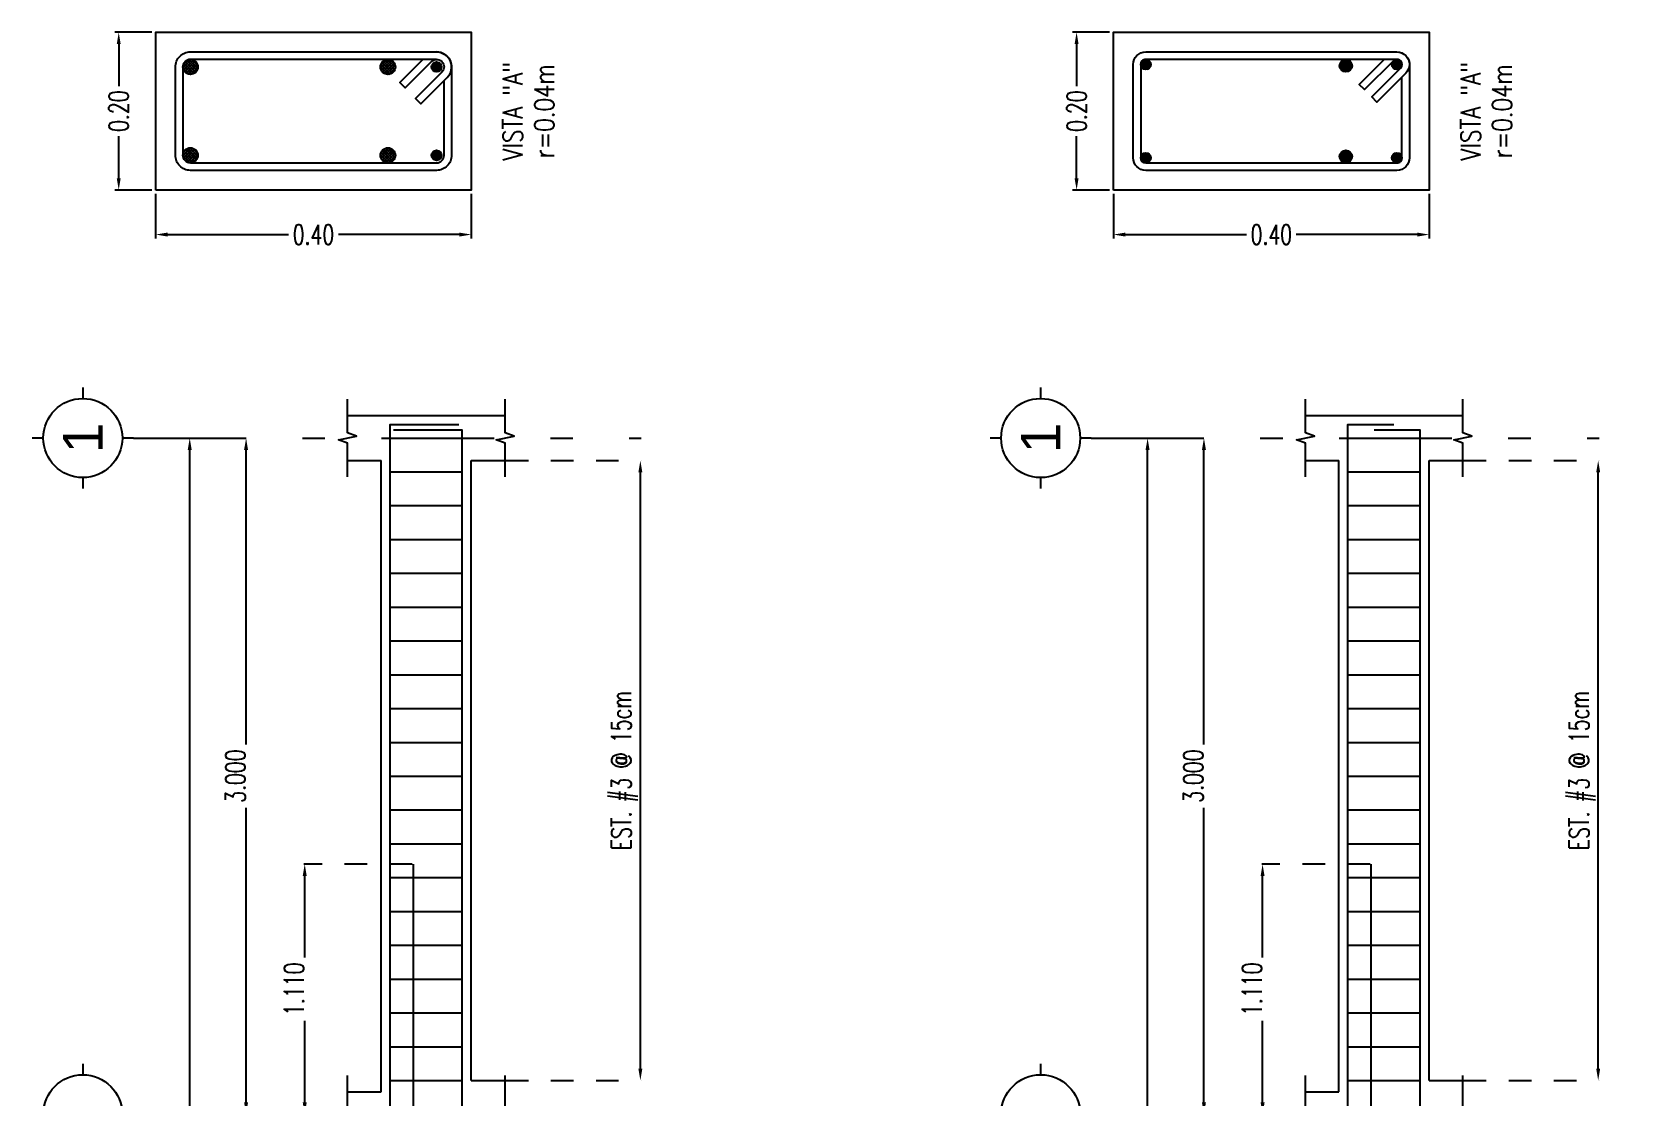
# Model space of a CAD drawing. Header units: metres. Extents: x 30.8 to 55.1, y -0.5 to 10.8.
# Drawn here: x 47.63 to 54.79, y 6.08 to 10.8 of the extents above; entities that cross this region are included whole.
import ezdxf
from ezdxf.enums import TextEntityAlignment as Align

# ---------------------------------------------------------------- set-up
doc = ezdxf.new("R2010")
doc.units = ezdxf.units.M
doc.header["$MEASUREMENT"] = 0
doc.linetypes.add('DASHDOT', pattern=[1, 0.5, -0.25, 0, -0.25])
doc.linetypes.add('HIDDEN', pattern=[0.375, 0.25, -0.125])
for name, color, linetype in [('EJE SIM', 1, 'Continuous'), ('Ejes', 1, 'DASHDOT'), ('Estribo', 6, 'Continuous'), ('GEOMETRY_CONTOURS', 3, 'Continuous'), ('LONGITUDINAL_REINFORCEMENT', 1, 'Continuous'), ('TEXTO', 7, 'Continuous'), ('TRANSVERSAL_REINFORCEMENT', 6, 'Continuous'), ('Varilla', 1, 'Continuous'), ('VIGA', 3, 'Continuous')]:
    doc.layers.add(name, color=color, linetype=linetype)
doc.styles.add('arial', font='arial.ttf')
doc.styles.add('romans', font='romans.shx', dxfattribs={"width": 0.7})
doc.dimstyles.new('1-10', dxfattribs={"dimtxt": 0.25, "dimasz": 0.15, "dimexe": 0.05, "dimexo": 0.05, "dimgap": 0.05, "dimtad": 0, "dimlfac": 0.1, "dimzin": 1, "dimdsep": 46, "dimtxsty": 'romans', "dimcen": 0.15, "dimclrd": 1, "dimclre": 8, "dimclrt": 256, "dimazin": 0, "dimtfac": 1, "dimtmove": 1, "dimatfit": 2, "dimfxl": 0.05, "dimarcsym": 0})
doc.dimstyles.new('100-35', dxfattribs={"dimtxt": 0.25, "dimasz": 0.15, "dimexe": 0.01, "dimexo": 0.01, "dimgap": 0.01, "dimtad": 0, "dimdec": 3, "dimlfac": 0.35, "dimzin": 1, "dimdsep": 46, "dimtxsty": 'romans', "dimcen": 2.5, "dimclrd": 1, "dimclre": 8, "dimclrt": 7, "dimadec": 0, "dimazin": 0, "dimtfac": 1, "dimtdec": 3, "dimtmove": 1, "dimatfit": 1, "dimfxl": 1, "dimtfill": 1, "dimarcsym": 0})

# ---------------------------------------------------------------- blocks, each defined once
blk = doc.blocks.new('Eje')
at = {"layer": 'EJE SIM', "color": 5, "lineweight": -3}
for p, q in [((0, 0.501), (0, 0.641)), ((-0.501, 0), (-0.641, 0)), ((0.641, 0), (0.501, 0)), ((0, -0.641), (0, -0.501))]:
    blk.add_line(p, q, dxfattribs=at)
at = {"layer": 'EJE SIM', "color": 1, "lineweight": -3}
blk.add_circle((0, 0), 0.501, dxfattribs=at)
blk = doc.blocks.new('*D42')
at = {"color": 1, "linetype": 'ByBlock', "lineweight": -2, "ltscale": 0.35, "transparency": 16777216}
blk.add_line((48.333, 0.0525), (48.333, 8.9475), dxfattribs=at)
at = {"color": 1, "linetype": 'ByBlock', "ltscale": 0.35, "transparency": 16777216}
for points in [[(48.3242, 8.9475), (48.3417, 8.9475), (48.333, 9)], [(48.3242, 0.0525), (48.3417, 0.0525), (48.333, 0)]]:
    blk.add_solid(points, dxfattribs=at)
at = {"color": 7, "linetype": 'ByBlock', "lineweight": 18, "ltscale": 0.35, "transparency": 16777216, "insert": (48.2857, 4.5), "char_height": 0.0875, "attachment_point": 5, "rotation": 90, "style": 'romans', "bg_fill": 3, "box_fill_scale": 1.25, "bg_fill_color": 256, "bg_fill_true_color": 13158600, "bg_fill_transparency": 0}
blk.add_mtext('9.000', dxfattribs=at)
blk = doc.blocks.new('*D45')
at = {"color": 8, "linetype": 'HIDDEN', "lineweight": -2, "ltscale": 0.35, "transparency": 16777216}
for p, q in [((49.7354, 8.9), (50.3354, 8.9)), ((49.7354, 6.15), (50.3354, 6.15))]:
    blk.add_line(p, q, dxfattribs=at)
at = {"color": 1, "linetype": 'ByBlock', "lineweight": -2, "ltscale": 0.35, "transparency": 16777216}
blk.add_line((50.3319, 6.2025), (50.3319, 8.8475), dxfattribs=at)
at = {"color": 1, "linetype": 'ByBlock', "ltscale": 0.35, "transparency": 16777216}
for points in [[(50.3231, 8.8475), (50.3406, 8.8475), (50.3319, 8.9)], [(50.3231, 6.2025), (50.3406, 6.2025), (50.3319, 6.15)]]:
    blk.add_solid(points, dxfattribs=at)
at = {"color": 7, "linetype": 'ByBlock', "lineweight": 18, "ltscale": 0.35, "transparency": 16777216, "insert": (50.2617, 7.525), "char_height": 0.0875, "attachment_point": 5, "rotation": 90, "style": 'romans', "bg_fill": 3, "box_fill_scale": 1.25, "bg_fill_color": 256, "bg_fill_true_color": 13158600, "bg_fill_transparency": 0}
blk.add_mtext('EST. #3 @ 15cm', dxfattribs=at)
blk = doc.blocks.new('*D46')
at = {"color": 1, "linetype": 'ByBlock', "lineweight": -2, "ltscale": 0.35, "transparency": 16777216}
blk.add_line((48.583, 6.0525), (48.583, 8.9475), dxfattribs=at)
at = {"color": 1, "linetype": 'ByBlock', "ltscale": 0.35, "transparency": 16777216}
for points in [[(48.5742, 8.9475), (48.5917, 8.9475), (48.583, 9)], [(48.5742, 6.0525), (48.5917, 6.0525), (48.583, 6)]]:
    blk.add_solid(points, dxfattribs=at)
at = {"color": 7, "linetype": 'ByBlock', "lineweight": 18, "ltscale": 0.35, "transparency": 16777216, "insert": (48.5357, 7.5), "char_height": 0.0875, "attachment_point": 5, "rotation": 90, "style": 'romans', "bg_fill": 3, "box_fill_scale": 1.25, "bg_fill_color": 256, "bg_fill_true_color": 13158600, "bg_fill_transparency": 0}
blk.add_mtext('3.000', dxfattribs=at)
blk = doc.blocks.new('*D36')
at = {"color": 8, "linetype": 'HIDDEN', "lineweight": -2, "ltscale": 0.35, "transparency": 16777216}
for p, q in [((49.32, 7.11), (48.8396, 7.11)), ((49.32, 6), (48.8396, 6))]:
    blk.add_line(p, q, dxfattribs=at)
at = {"color": 1, "linetype": 'ByBlock', "lineweight": -2, "ltscale": 0.35, "transparency": 16777216}
blk.add_line((48.8431, 6.0525), (48.8431, 7.0575), dxfattribs=at)
at = {"color": 1, "linetype": 'ByBlock', "ltscale": 0.35, "transparency": 16777216}
for points in [[(48.8344, 7.0575), (48.8519, 7.0575), (48.8431, 7.11)], [(48.8344, 6.0525), (48.8519, 6.0525), (48.8431, 6)]]:
    blk.add_solid(points, dxfattribs=at)
at = {"color": 7, "linetype": 'ByBlock', "lineweight": 18, "ltscale": 0.35, "transparency": 16777216, "insert": (48.7959, 6.555), "char_height": 0.0875, "attachment_point": 5, "rotation": 90, "style": 'romans', "bg_fill": 3, "box_fill_scale": 1.25, "bg_fill_color": 256, "bg_fill_true_color": 13158600, "bg_fill_transparency": 0}
blk.add_mtext('1.110', dxfattribs=at)
blk = doc.blocks.new('*U7')
at = {"layer": 'Varilla', "ltscale": 0.0125}
h = blk.add_hatch(dxfattribs=at)
h.set_pattern_fill('ANSI37', color=256, scale=0.0008)
h.set_pattern_definition([(45, (-21.6136792, -22.9409673), (-0.00179605122, 0.00179605122), []), (135, (-21.6136792, -22.9409673), (-0.00179605122, -0.00179605122), [])])
edge = h.paths.add_edge_path()
edge.add_arc((0, 0), 0.00952, 0, 360)
blk.add_circle((0, 0), 0.00952, dxfattribs=at)
blk = doc.blocks.new('*U35')
at = {"layer": 'Estribo', "ltscale": 0.025, "elevation": 0}
blk.add_lwpolyline([(0.025, 0.3565, -0.414214), (0.0441, 0.3755), (0.1562, 0.3755, -0.414214), (0.1753, 0.3565), (0.1753, 0.0441, -0.414214), (0.1562, 0.025), (0.0441, 0.025, -0.414214), (0.025, 0.0441)], format="xyb", close=True, dxfattribs=at)
for points in [[(0.1657, 0.0441), (0.1657, 0.3565, 0.414279), (0.1562, 0.366), (0.0441, 0.366, 0.414125), (0.0346, 0.3565), (0.0345, 0.0441, 0.414237), (0.0441, 0.0345), (0.1388, 0.0345)], [(0.1657, 0.0615), (0.1364, 0.0908), (0.1296, 0.0841), (0.1628, 0.0509, -0.999779), (0.1496, 0.0372), (0.1161, 0.0706), (0.1094, 0.0639), (0.1427, 0.0306, 0.668179), (0.1753, 0.0441)]]:
    blk.add_lwpolyline(points, format="xyb", dxfattribs=at)
at = {"layer": 'VIGA', "linetype": 'Continuous', "ltscale": 0.025}
blk.add_lwpolyline([(0, 0.4005), (0.2003, 0.4005), (0.2003, 0), (0, 0)], close=True, dxfattribs=at)
blk = doc.blocks.new('*D40')
at = {"color": 8, "linetype": 'HIDDEN', "lineweight": -2, "transparency": 16777216}
for p, q in [((48.1819, 10.0825), (48.1819, 9.885)), ((49.5819, 10.0825), (49.5819, 9.885))]:
    blk.add_line(p, q, dxfattribs=at)
at = {"color": 1, "linetype": 'ByBlock', "lineweight": -2, "transparency": 16777216}
for p, q in [((48.2344, 9.9025), (48.771, 9.9025)), ((49.5294, 9.9025), (48.9927, 9.9025))]:
    blk.add_line(p, q, dxfattribs=at)
at = {"color": 1, "linetype": 'ByBlock', "transparency": 16777216}
for points in [[(48.2344, 9.9112), (48.2344, 9.8937), (48.1819, 9.9025)], [(49.5294, 9.9112), (49.5294, 9.8937), (49.5819, 9.9025)]]:
    blk.add_solid(points, dxfattribs=at)
at = {"linetype": 'ByBlock', "transparency": 16777216, "insert": (48.8819, 9.9025), "char_height": 0.0875, "attachment_point": 5, "style": 'romans'}
blk.add_mtext('0.40', dxfattribs=at)
blk = doc.blocks.new('*D41')
at = {"color": 8, "linetype": 'HIDDEN', "lineweight": -2, "transparency": 16777216}
for p, q in [((48.1644, 10.8), (48.0005, 10.8)), ((48.1644, 10.1), (48.0005, 10.1))]:
    blk.add_line(p, q, dxfattribs=at)
at = {"color": 1, "linetype": 'ByBlock', "lineweight": -2, "transparency": 16777216}
for p, q in [((48.018, 10.7475), (48.018, 10.5608)), ((48.018, 10.1525), (48.018, 10.3392))]:
    blk.add_line(p, q, dxfattribs=at)
at = {"color": 1, "linetype": 'ByBlock', "transparency": 16777216}
for points in [[(48.0093, 10.7475), (48.0268, 10.7475), (48.018, 10.8)], [(48.0093, 10.1525), (48.0268, 10.1525), (48.018, 10.1)]]:
    blk.add_solid(points, dxfattribs=at)
at = {"linetype": 'ByBlock', "transparency": 16777216, "insert": (48.018, 10.45), "char_height": 0.0875, "attachment_point": 5, "rotation": 90, "style": 'romans'}
blk.add_mtext('0.20', dxfattribs=at)
blk = doc.blocks.new('*U6')
at = {"layer": 'Varilla', "ltscale": 0.0125}
h = blk.add_hatch(dxfattribs=at)
h.set_pattern_fill('ANSI32', color=256, scale=0.00025, angle=90)
h.set_pattern_definition([(135, (-21.6136792, -23.070568), (-0.00168379802, -0.00168379802), []), (135, (-21.6136792, -23.0694454), (-0.00168379802, -0.00168379802), [])])
edge = h.paths.add_edge_path()
edge.add_arc((0, 0), 0.00635, 0, 360)
blk.add_circle((0, 0), 0.00635, dxfattribs=at)
blk = doc.blocks.new('*D56')
at = {"color": 1, "linetype": 'ByBlock', "lineweight": -2, "ltscale": 0.35, "transparency": 16777216}
blk.add_line((52.5819, 0.0525), (52.5819, 8.9475), dxfattribs=at)
at = {"color": 1, "linetype": 'ByBlock', "ltscale": 0.35, "transparency": 16777216}
for points in [[(52.5731, 8.9475), (52.5906, 8.9475), (52.5819, 9)], [(52.5731, 0.0525), (52.5906, 0.0525), (52.5819, 0)]]:
    blk.add_solid(points, dxfattribs=at)
at = {"color": 7, "linetype": 'ByBlock', "lineweight": 18, "ltscale": 0.35, "transparency": 16777216, "insert": (52.5346, 4.5), "char_height": 0.0875, "attachment_point": 5, "rotation": 90, "style": 'romans', "bg_fill": 3, "box_fill_scale": 1.25, "bg_fill_color": 256, "bg_fill_true_color": 13158600, "bg_fill_transparency": 0}
blk.add_mtext('9.000', dxfattribs=at)
blk = doc.blocks.new('*D59')
at = {"color": 8, "linetype": 'HIDDEN', "lineweight": -2, "ltscale": 0.35, "transparency": 16777216}
for p, q in [((53.9843, 8.9), (54.5843, 8.9)), ((53.9843, 6.15), (54.5843, 6.15))]:
    blk.add_line(p, q, dxfattribs=at)
at = {"color": 1, "linetype": 'ByBlock', "lineweight": -2, "ltscale": 0.35, "transparency": 16777216}
blk.add_line((54.5808, 6.2025), (54.5808, 8.8475), dxfattribs=at)
at = {"color": 1, "linetype": 'ByBlock', "ltscale": 0.35, "transparency": 16777216}
for points in [[(54.572, 8.8475), (54.5895, 8.8475), (54.5808, 8.9)], [(54.572, 6.2025), (54.5895, 6.2025), (54.5808, 6.15)]]:
    blk.add_solid(points, dxfattribs=at)
at = {"color": 7, "linetype": 'ByBlock', "lineweight": 18, "ltscale": 0.35, "transparency": 16777216, "insert": (54.5106, 7.525), "char_height": 0.0875, "attachment_point": 5, "rotation": 90, "style": 'romans', "bg_fill": 3, "box_fill_scale": 1.25, "bg_fill_color": 256, "bg_fill_true_color": 13158600, "bg_fill_transparency": 0}
blk.add_mtext('EST. #3 @ 15cm', dxfattribs=at)
blk = doc.blocks.new('*D60')
at = {"color": 1, "linetype": 'ByBlock', "lineweight": -2, "ltscale": 0.35, "transparency": 16777216}
blk.add_line((52.8319, 6.0525), (52.8319, 8.9475), dxfattribs=at)
at = {"color": 1, "linetype": 'ByBlock', "ltscale": 0.35, "transparency": 16777216}
for points in [[(52.8231, 8.9475), (52.8406, 8.9475), (52.8319, 9)], [(52.8231, 6.0525), (52.8406, 6.0525), (52.8319, 6)]]:
    blk.add_solid(points, dxfattribs=at)
at = {"color": 7, "linetype": 'ByBlock', "lineweight": 18, "ltscale": 0.35, "transparency": 16777216, "insert": (52.7846, 7.5), "char_height": 0.0875, "attachment_point": 5, "rotation": 90, "style": 'romans', "bg_fill": 3, "box_fill_scale": 1.25, "bg_fill_color": 256, "bg_fill_true_color": 13158600, "bg_fill_transparency": 0}
blk.add_mtext('3.000', dxfattribs=at)
blk = doc.blocks.new('*D48')
at = {"color": 8, "linetype": 'HIDDEN', "lineweight": -2, "ltscale": 0.35, "transparency": 16777216}
for p, q in [((53.5689, 7.11), (53.0885, 7.11)), ((53.5689, 6), (53.0885, 6))]:
    blk.add_line(p, q, dxfattribs=at)
at = {"color": 1, "linetype": 'ByBlock', "lineweight": -2, "ltscale": 0.35, "transparency": 16777216}
blk.add_line((53.092, 6.0525), (53.092, 7.0575), dxfattribs=at)
at = {"color": 1, "linetype": 'ByBlock', "ltscale": 0.35, "transparency": 16777216}
for points in [[(53.0833, 7.0575), (53.1008, 7.0575), (53.092, 7.11)], [(53.0833, 6.0525), (53.1008, 6.0525), (53.092, 6)]]:
    blk.add_solid(points, dxfattribs=at)
at = {"color": 7, "linetype": 'ByBlock', "lineweight": 18, "ltscale": 0.35, "transparency": 16777216, "insert": (53.0448, 6.555), "char_height": 0.0875, "attachment_point": 5, "rotation": 90, "style": 'romans', "bg_fill": 3, "box_fill_scale": 1.25, "bg_fill_color": 256, "bg_fill_true_color": 13158600, "bg_fill_transparency": 0}
blk.add_mtext('1.110', dxfattribs=at)
blk = doc.blocks.new('*U10')
at = {"layer": 'Estribo', "ltscale": 0.025, "elevation": 0}
blk.add_lwpolyline([(0.025, 0.3597, -0.414214), (0.0409, 0.3755), (0.1594, 0.3755, -0.414214), (0.1753, 0.3597), (0.1753, 0.0409, -0.414214), (0.1594, 0.025), (0.0409, 0.025, -0.414214), (0.025, 0.0409)], format="xyb", close=True, dxfattribs=at)
for points in [[(0.1657, 0.0409), (0.1657, 0.3597, 0.414279), (0.1594, 0.366), (0.0409, 0.366, 0.414125), (0.0346, 0.3596), (0.0345, 0.0409, 0.414237), (0.0409, 0.0345), (0.1433, 0.0345)], [(0.1753, 0.0409, -0.668193), (0.1482, 0.0297), (0.1117, 0.0662), (0.1184, 0.0729), (0.1548, 0.0364, 1.013301), (0.1638, 0.0454), (0.1274, 0.0819), (0.1341, 0.0886), (0.1657, 0.057)]]:
    blk.add_lwpolyline(points, format="xyb", dxfattribs=at)
at = {"layer": 'VIGA', "linetype": 'Continuous', "ltscale": 0.025}
blk.add_lwpolyline([(0, 0.4005), (0.2003, 0.4005), (0.2003, 0), (0, 0)], close=True, dxfattribs=at)
blk = doc.blocks.new('*D54')
at = {"color": 8, "linetype": 'HIDDEN', "lineweight": -2, "transparency": 16777216}
for p, q in [((52.4308, 10.0825), (52.4308, 9.885)), ((53.8308, 10.0825), (53.8308, 9.885))]:
    blk.add_line(p, q, dxfattribs=at)
at = {"color": 1, "linetype": 'ByBlock', "lineweight": -2, "transparency": 16777216}
for p, q in [((52.4833, 9.9025), (53.02, 9.9025)), ((53.7783, 9.9025), (53.2416, 9.9025))]:
    blk.add_line(p, q, dxfattribs=at)
at = {"color": 1, "linetype": 'ByBlock', "transparency": 16777216}
for points in [[(52.4833, 9.9112), (52.4833, 9.8937), (52.4308, 9.9025)], [(53.7783, 9.9112), (53.7783, 9.8937), (53.8308, 9.9025)]]:
    blk.add_solid(points, dxfattribs=at)
at = {"linetype": 'ByBlock', "transparency": 16777216, "insert": (53.1308, 9.9025), "char_height": 0.0875, "attachment_point": 5, "style": 'romans'}
blk.add_mtext('0.40', dxfattribs=at)
blk = doc.blocks.new('*D55')
at = {"color": 8, "linetype": 'HIDDEN', "lineweight": -2, "transparency": 16777216}
for p, q in [((52.4133, 10.8), (52.2495, 10.8)), ((52.4133, 10.1), (52.2495, 10.1))]:
    blk.add_line(p, q, dxfattribs=at)
at = {"color": 1, "linetype": 'ByBlock', "lineweight": -2, "transparency": 16777216}
for p, q in [((52.267, 10.7475), (52.267, 10.5608)), ((52.267, 10.1525), (52.267, 10.3392))]:
    blk.add_line(p, q, dxfattribs=at)
at = {"color": 1, "linetype": 'ByBlock', "transparency": 16777216}
for points in [[(52.2582, 10.7475), (52.2757, 10.7475), (52.267, 10.8)], [(52.2582, 10.1525), (52.2757, 10.1525), (52.267, 10.1)]]:
    blk.add_solid(points, dxfattribs=at)
at = {"linetype": 'ByBlock', "transparency": 16777216, "insert": (52.267, 10.45), "char_height": 0.0875, "attachment_point": 5, "rotation": 90, "style": 'romans'}
blk.add_mtext('0.20', dxfattribs=at)
blk = doc.blocks.new('*U61')
at = {"layer": 'Varilla', "ltscale": 0.0125}
h = blk.add_hatch(color=256, dxfattribs=at)
h.dxf.hatch_style = 1
edge = h.paths.add_edge_path()
edge.add_arc((0, 0), 0.00794, 0, 360)
blk.add_circle((0, 0), 0.00794, dxfattribs=at)

msp = doc.modelspace()

# ---------------------------------------------------------------- linework, layer by layer
at = {"layer": 'GEOMETRY_CONTOURS', "linetype": 'ByBlock'}
for p, q in [((49.0319, 9.1), (49.1819, 9.1)), ((49.1819, 9.1), (49.5819, 9.1)), ((49.5819, 9.1), (49.7319, 9.1)), ((53.2808, 9.1), (53.4308, 9.1)), ((53.4308, 9.1), (53.8308, 9.1)), ((53.8308, 9.1), (53.9808, 9.1)), ((49.0319, 8.9), (49.1819, 8.9)), ((49.1819, 6.1), (49.1819, 8.9)), ((49.5819, 6.15), (49.5819, 8.9)), ((53.2808, 8.9), (53.4308, 8.9)), ((53.4308, 6.1), (53.4308, 8.9)), ((53.8308, 6.15), (53.8308, 8.9)), ((49.0319, 6.1), (49.1819, 6.1)), ((49.5819, 6.15), (49.7319, 6.15)), ((53.2808, 6.1), (53.4308, 6.1)), ((53.8308, 6.15), (53.9808, 6.15))]:
    msp.add_line(p, q, dxfattribs=at)
at = {"layer": 'GEOMETRY_CONTOURS', "color": 8, "linetype": 'Continuous', "ltscale": 0.1}
for points in [[(49.033, 8.8275), (49.033, 8.9775), (48.993, 8.9925), (49.073, 9.0075), (49.033, 9.0225), (49.033, 9.1725)], [(53.2819, 8.8275), (53.2819, 8.9775), (53.2419, 8.9925), (53.3219, 9.0075), (53.2819, 9.0225), (53.2819, 9.1725)], [(49.033, 5.8275), (49.033, 5.9775), (48.993, 5.9925), (49.073, 6.0075), (49.033, 6.0225), (49.033, 6.1725)], [(49.7319, 5.8275), (49.7319, 5.9775), (49.6919, 5.9925), (49.7719, 6.0075), (49.7319, 6.0225), (49.7319, 6.1725)], [(53.2819, 5.8275), (53.2819, 5.9775), (53.2419, 5.9925), (53.3219, 6.0075), (53.2819, 6.0225), (53.2819, 6.1725)], [(53.9808, 5.8275), (53.9808, 5.9775), (53.9408, 5.9925), (54.0208, 6.0075), (53.9808, 6.0225), (53.9808, 6.1725)]]:
    msp.add_lwpolyline(points, dxfattribs=at)
at = {"layer": 'LONGITUDINAL_REINFORCEMENT', "linetype": 'ByBlock'}
msp.add_line((49.3235, 7.11), (49.3235, 3.95), dxfattribs=at)
at = {"layer": 'LONGITUDINAL_REINFORCEMENT', "color": 2, "linetype": 'ByBlock'}
msp.add_line((53.5724, 7.11), (53.5724, 3.95), dxfattribs=at)
at = {"layer": 'LONGITUDINAL_REINFORCEMENT', "linetype": 'Continuous', "ltscale": 0.1}
for points in [[(49.5267, -0.11), (49.2219, -0.11), (49.2219, 9.06), (49.5267, 9.06)], [(49.2371, -0.0846), (49.5419, -0.0846), (49.5419, 9.0346), (49.2371, 9.0346)]]:
    msp.add_lwpolyline(points, dxfattribs=at)
at = {"layer": 'LONGITUDINAL_REINFORCEMENT', "color": 5, "linetype": 'Continuous', "ltscale": 0.1}
for points in [[(53.674, -0.11), (53.4708, -0.11), (53.4708, 9.06), (53.674, 9.06)], [(53.5876, -0.0846), (53.7908, -0.0846), (53.7908, 9.0346), (53.5876, 9.0346)]]:
    msp.add_lwpolyline(points, dxfattribs=at)
at = {"layer": 'TRANSVERSAL_REINFORCEMENT', "linetype": 'Continuous', "ltscale": 0.1}
for p, q in [((49.2209, 8.85), (49.5429, 8.85)), ((53.4698, 8.85), (53.7918, 8.85)), ((49.2209, 8.7), (49.5429, 8.7)), ((53.4698, 8.7), (53.7918, 8.7)), ((49.2209, 8.55), (49.5429, 8.55)), ((53.4698, 8.55), (53.7918, 8.55)), ((49.2209, 8.4), (49.5429, 8.4)), ((53.4698, 8.4), (53.7918, 8.4)), ((49.2209, 8.25), (49.5429, 8.25)), ((53.4698, 8.25), (53.7918, 8.25)), ((49.2209, 8.1), (49.5429, 8.1)), ((53.4698, 8.1), (53.7918, 8.1)), ((49.2209, 7.95), (49.5429, 7.95)), ((53.4698, 7.95), (53.7918, 7.95)), ((49.2209, 7.8), (49.5429, 7.8)), ((53.4698, 7.8), (53.7918, 7.8)), ((49.2209, 7.65), (49.5429, 7.65)), ((53.4698, 7.65), (53.7918, 7.65)), ((49.2209, 7.5), (49.5429, 7.5)), ((53.4698, 7.5), (53.7918, 7.5)), ((49.2209, 7.35), (49.5429, 7.35)), ((53.4698, 7.35), (53.7918, 7.35)), ((49.2209, 7.2), (49.5429, 7.2)), ((53.4698, 7.2), (53.7918, 7.2)), ((49.2209, 7.05), (49.5429, 7.05)), ((53.4698, 7.05), (53.7918, 7.05)), ((49.2209, 6.9), (49.5429, 6.9)), ((53.4698, 6.9), (53.7918, 6.9)), ((49.2209, 6.75), (49.5429, 6.75)), ((53.4698, 6.75), (53.7918, 6.75)), ((49.2209, 6.6), (49.5429, 6.6)), ((53.4698, 6.6), (53.7918, 6.6)), ((49.2209, 6.45), (49.5429, 6.45)), ((53.4698, 6.45), (53.7918, 6.45)), ((49.2209, 6.3), (49.5429, 6.3)), ((53.4698, 6.3), (53.7918, 6.3)), ((49.2209, 6.15), (49.5429, 6.15)), ((53.4698, 6.15), (53.7918, 6.15))]:
    msp.add_line(p, q, dxfattribs=at)

# ---------------------------------------------------------------- block references
at = {"color": 0, "linetype": 'ByBlock', "ltscale": 0.025, "xscale": 3.495409763624971, "yscale": 3.495409763624971, "zscale": 3.495409763624971, "rotation": 89.99999999999999}
for name, p in [('*U35', (49.5819, 10.1)), ('*U10', (53.8308, 10.1))]:
    msp.add_blockref(name, p, dxfattribs=at)
at = {"ltscale": 0.025, "xscale": 3.499999999999999, "yscale": 3.499999999999999, "zscale": 3.499999999999999, "rotation": 89.99999999999999}
for name, p in [('*U7', (48.3358, 10.646, 0)), ('*U7', (49.2123, 10.646, 0)), ('*U6', (49.4279, 10.646, 0)), ('*U6', (52.5737, 10.6571, 0)), ('*U61', (53.4612, 10.6515, 0)), ('*U6', (53.6879, 10.6571, 0)), ('*U7', (48.3359, 10.2541, 0)), ('*U7', (49.2123, 10.254, 0)), ('*U6', (49.4279, 10.254, 0)), ('*U6', (52.5738, 10.243, 0)), ('*U61', (53.4612, 10.2485, 0)), ('*U6', (53.6879, 10.2429, 0))]:
    msp.add_blockref(name, p, dxfattribs=at)
at = {"xscale": 0.3499999999999999, "yscale": 0.3499999999999999, "zscale": 0.3499999999999999, "rotation": 89.99999999999999}
for p in [(47.8587, 9), (52.1076, 9), (47.8587, 6), (52.1076, 6)]:
    msp.add_blockref('Eje', p, dxfattribs=at)

# ---------------------------------------------------------------- texts
at = {"layer": 'TEXTO', "style": 'romans', "width": 0.8}
for s, p in [('VISTA "A"', (49.7219, 10.45)), ('r=0.04m', (49.8619, 10.45)), ('VISTA "A"', (53.9708, 10.45)), ('r=0.04m', (54.1108, 10.45))]:
    msp.add_text(s, height=0.0875, rotation=90, dxfattribs=at).set_placement(p, align=Align.TOP_CENTER)
at = {"layer": 'TEXTO', "style": 'arial'}
for p in [(47.8587, 9), (52.1076, 9)]:
    msp.add_text('1', height=0.175, rotation=90, dxfattribs=at).set_placement(p, align=Align.MIDDLE_CENTER)

# ---------------------------------------------------------------- dimensions: what is measured, and where the dimension line sits
at = {"color": 2, "linetype": 'ByBlock'}
for base, p1, p2, angle, picture, middle in [((48.018, 10.8), (48.1819, 10.1), (48.1819, 10.8), 90, '*D41', (48.018, 10.45)), ((52.267, 10.8), (52.4308, 10.1), (52.4308, 10.8), 90, '*D55', (52.267, 10.45)), ((49.5819, 9.9025), (48.1819, 10.1), (49.5819, 10.1), 180, '*D40', (48.8819, 9.9025)), ((53.8308, 9.9025), (52.4308, 10.1), (53.8308, 10.1), 180, '*D54', (53.1308, 9.9025))]:
    dim = msp.add_linear_dim(base=base, p1=p1, p2=p2, angle=angle, dimstyle='1-10', override={"dimscale": 0.35, "dimlfac": 0.285714}, dxfattribs=at)
    dim.commit()
    dim.dimension.update_dxf_attribs({"geometry": picture, "text_midpoint": middle})
at = {"linetype": 'ByBlock', "lineweight": 18, "ltscale": 0.35}
for base, p1, p2, picture, middle in [((48.333, 9), (48.333, 0), (48.333, 9), '*D42', (48.2857, 4.5)), ((48.583, 9), (48.583, 6), (48.583, 9), '*D46', (48.5357, 7.5)), ((52.5819, 9), (52.5819, 0), (52.5819, 9), '*D56', (52.5346, 4.5)), ((52.8319, 9), (52.8319, 6), (52.8319, 9), '*D60', (52.7846, 7.5))]:
    dim = msp.add_linear_dim(base=base, p1=p1, p2=p2, angle=90, dimstyle='100-35', override={"dimscale": 0.35, "dimtad": 3, "dimlfac": 1}, dxfattribs=at)
    dim.commit()
    dim.dimension.update_dxf_attribs({"geometry": picture, "text_midpoint": middle})

# ---------------------------------------------------------------- next in the draw order: linework, layer by layer
at = {"layer": 'Ejes', "color": 1}
for p, q in [((48.083, 9), (50.3354, 9)), ((52.3319, 9), (54.5843, 9))]:
    msp.add_line(p, q, dxfattribs=at)

# ---------------------------------------------------------------- next in the draw order: dimensions: what is measured, and where the dimension line sits
at = {"linetype": 'ByBlock', "lineweight": 18, "ltscale": 0.35}
for base, p1, p2, picture, middle in [((50.3319, 8.9), (49.7319, 6.15), (49.7319, 8.9), '*D45', (50.2617, 7.525)), ((54.5808, 8.9), (53.9808, 6.15), (53.9808, 8.9), '*D59', (54.5106, 7.525))]:
    dim = msp.add_linear_dim(base=base, p1=p1, p2=p2, angle=90, text='EST. #3 @ 15cm', dimstyle='100-35', override={"dimscale": 0.35, "dimtad": 3, "dimlfac": 1}, dxfattribs=at)
    dim.commit()
    dim.dimension.update_dxf_attribs({"geometry": picture, "text_midpoint": middle})
for base, p1, p2, picture, middle in [((48.8431, 7.11), (49.3235, 6), (49.3235, 7.11), '*D36', (48.7959, 6.555)), ((53.092, 7.11), (53.5724, 6), (53.5724, 7.11), '*D48', (53.0448, 6.555))]:
    dim = msp.add_linear_dim(base=base, p1=p1, p2=p2, angle=90, dimstyle='100-35', override={"dimscale": 0.35, "dimtad": 3, "dimlfac": 1}, dxfattribs=at)
    dim.commit()
    dim.dimension.update_dxf_attribs({"geometry": picture, "text_midpoint": middle})

# ---------------------------------------------------------------- next in the draw order: linework, layer by layer
at = {"layer": 'GEOMETRY_CONTOURS', "linetype": 'ByBlock'}
for p, q in [((49.5819, 8.9), (49.7319, 8.9)), ((53.8308, 8.9), (53.9808, 8.9))]:
    msp.add_line(p, q, dxfattribs=at)
at = {"layer": 'GEOMETRY_CONTOURS', "color": 8, "linetype": 'Continuous', "ltscale": 0.1}
for points in [[(49.7319, 8.8275), (49.7319, 8.9775), (49.6919, 8.9925), (49.7719, 9.0075), (49.7319, 9.0225), (49.7319, 9.1725)], [(53.9808, 8.8275), (53.9808, 8.9775), (53.9408, 8.9925), (54.0208, 9.0075), (53.9808, 9.0225), (53.9808, 9.1725)]]:
    msp.add_lwpolyline(points, dxfattribs=at)

doc.saveas('drawing.dxf')
